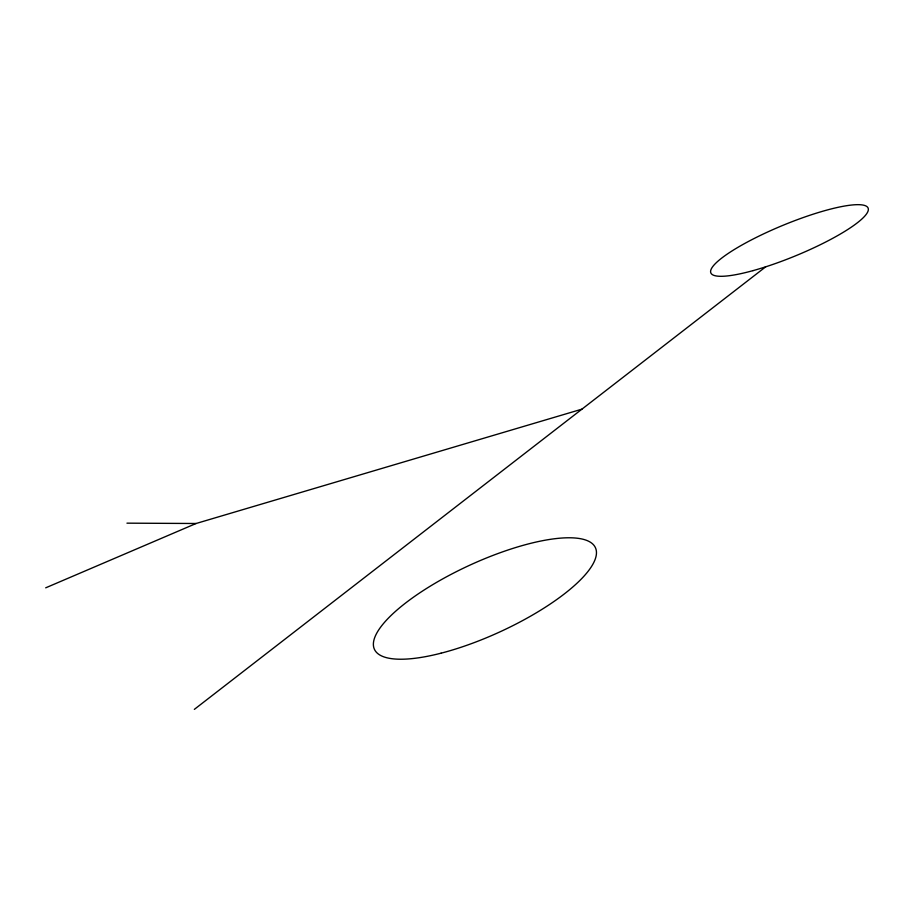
<?xml version="1.0" encoding="UTF-8"?>
<svg xmlns="http://www.w3.org/2000/svg" width="914" height="914" viewBox="0 0 914 914"><rect width="100%" height="100%" fill="white"/><g stroke="black" fill="none" stroke-linecap="round" stroke-linejoin="round"><path stroke-width="1.37" d="M194.339 709.378L765.704 266.819M45.7 587.828L196.099 523.494L581.944 409.152M126.955 523.162L196.099 523.494M441.085 653.179A121.631 36.594 -24.7 0 0 595.62 548.172A121.631 36.594 -24.7 0 0 417.972 594.066A121.631 36.594 -24.7 0 0 441.085 653.179M752.953 270.647A85.025 16.498 -22.4 0 0 868.266 208.62A85.025 16.498 -22.4 0 0 747.241 242.107A85.025 16.498 -22.4 0 0 752.953 270.647"/></g></svg>
